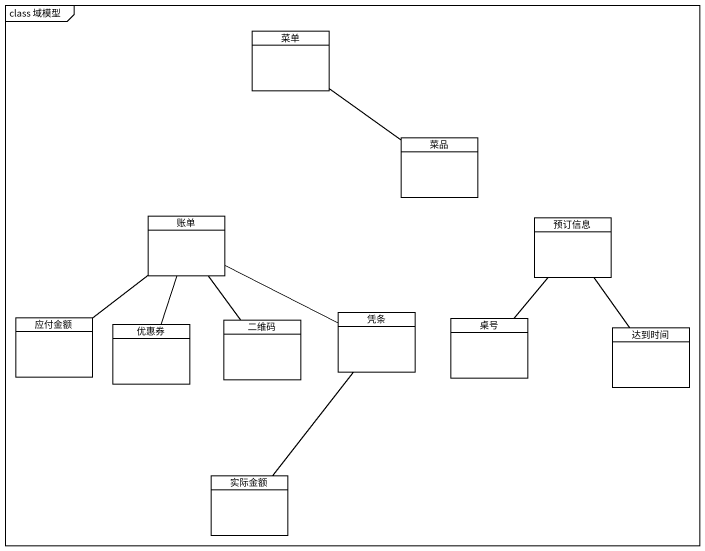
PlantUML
@startuml
mainframe class 域模型
hide circle
hide empty members
class 菜单
class 菜品
class 账单
class 预订信息
class 应付金额
class 优惠券
class 二维码
class 凭条
class 桌号
class 达到时间
class 实际金额
菜品 -up- 菜单
应付金额 -up- 账单
优惠券 -up- 账单
二维码 -up- 账单
凭条 -left- 账单
桌号 -up- 预订信息
达到时间 -up- 预订信息
实际金额 -up- 凭条
@enduml
